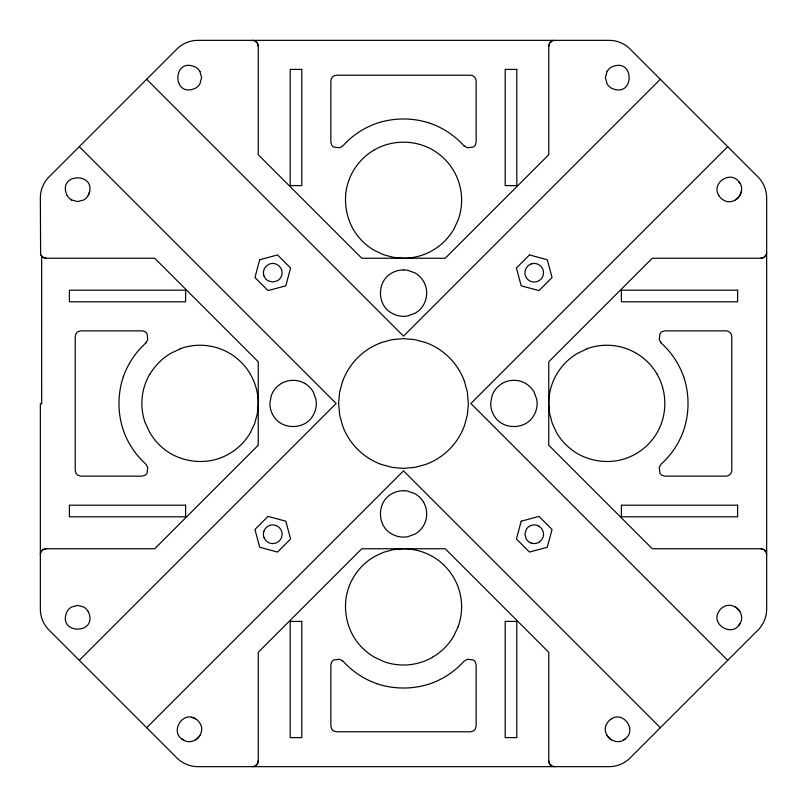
<?xml version="1.0" encoding="UTF-8"?>
<svg xmlns="http://www.w3.org/2000/svg" width="807" height="807" viewBox="0 0 807 807"><rect width="100%" height="100%" fill="white"/><g stroke="black" fill="none" stroke-linecap="round" stroke-linejoin="round"><path stroke-width="1.21" d="M41.682 404.004L41.651 256.101L40.986 255.083M255.083 40.986L257.433 43.185L258.24 46.16L258.24 154.702L361.778 258.24L445.222 258.24L548.76 154.702L548.76 46.16L549.547 43.255L551.917 40.986M551.938 766.025L549.567 763.815L548.76 760.85L548.76 652.298L445.222 548.76L361.778 548.76L258.24 652.298L258.24 760.85L257.433 763.815L255.062 766.025M40.35 554.57C40.279 551.453 43.064 548.73 46.15 548.76L154.702 548.76L258.24 445.222L258.24 361.778L154.702 258.24L46.15 258.24L43.528 257.594L41.651 256.101M766.65 252.43C766.731 255.557 763.926 258.28 760.84 258.24L652.298 258.24L548.76 361.778L548.76 445.222L652.298 548.76L760.84 548.76L763.745 549.547L766.014 551.917M88.205 195.496C99.019 172.002 56.268 172.002 67.082 195.496M718.825 195.496A12.176 12.176 0 0 0 723.294 199.965C734.36 207.157 747.696 191.168 738.698 181.555C730.012 170.065 710.967 183.401 718.795 195.496M258.24 760.85L257.958 762.635A5.891 5.891 0 0 1 254.195 766.398L252.43 766.65M548.76 46.16L549.537 43.255M123.35 376.647C117.519 393.987 117.519 413.002 123.35 430.353A81.255 81.255 0 0 0 145.906 464.136L147.752 467.485L147.066 473.235A5.911 5.911 0 0 1 144.937 475.353L142.022 476.14L81.013 476.14L78.108 475.353A5.911 5.911 0 0 1 75.979 473.235L75.212 470.33L75.212 336.67L75.979 333.765A5.911 5.911 0 0 1 78.108 331.637L81.013 330.86L142.022 330.86L144.937 331.637A5.911 5.911 0 0 1 147.066 333.765L147.752 339.505L145.906 342.864M342.551 381.318L339.626 392.232L338.617 402.996L339.626 414.768L342.551 425.682A64.812 64.812 0 0 0 381.378 464.449M89.658 191.511L89.093 193.609A12.155 12.155 0 0 1 83.746 199.965L77.643 201.599L71.541 199.965M741.371 191.511L739.918 195.496A12.176 12.176 0 0 1 735.459 199.965M195.506 718.795C182.594 710.493 169.5 731.929 182.796 739.585C192.792 746.909 206.703 733.583 199.965 723.254A12.176 12.176 0 0 0 193.599 717.937M607.035 71.541L605.401 77.643L607.035 83.746A12.176 12.176 0 0 0 611.494 88.205C634.998 99.009 634.998 56.268 611.494 67.082A12.176 12.176 0 0 0 607.035 71.571M458.104 626.746L453.827 635.926A58.346 58.346 0 0 1 432.562 657.191M264.03 531.056L264.716 529.594A9.129 9.129 0 0 1 268.126 526.184L269.588 525.498M739.918 623.7C746.515 613.592 733.341 600.489 723.254 607.035A12.176 12.176 0 0 0 718.795 611.494C710.331 624.769 732.675 637.641 739.918 623.7L738.698 625.445M40.986 551.917L41.137 551.685A5.911 5.911 0 0 1 43.245 549.537L46.15 548.76M766.014 255.083L763.745 257.463L760.84 258.24M79.288 660.328L336.146 403.48L79.288 146.662M660.328 79.278L403.52 336.136L146.662 79.288M146.662 727.712L403.52 470.864L660.338 727.712M727.712 146.662L470.885 403.5L727.712 660.328M611.494 718.825A12.176 12.176 0 0 0 607.035 723.294C599.843 734.36 615.822 747.696 625.445 738.698C636.925 730.002 623.599 710.967 611.494 718.795M550.132 42.418L552.583 40.703L554.57 40.35M538.894 542.284L541.356 540.216L542.97 537.412A9.331 9.331 0 0 0 542.97 531.056L541.356 528.252L538.894 526.184M623.7 739.918L625.445 738.698M531.056 264.03C525.771 265.806 523.279 272.655 526.184 277.406A9.129 9.129 0 0 0 529.594 280.806C534.345 283.721 541.194 281.219 542.97 275.944A9.331 9.331 0 0 0 531.016 263.99M531.056 525.498L529.594 526.184A9.129 9.129 0 0 0 526.184 529.594L524.933 534.234L526.184 538.874A9.129 9.129 0 0 0 529.594 542.284L531.056 542.97M281.482 383.365C288.563 379.3 297.642 379.3 304.713 383.365M502.287 383.365C509.358 379.3 518.437 379.3 525.518 383.365M374.438 149.809C392.141 139.651 414.859 139.651 432.562 149.809A58.124 58.124 0 0 1 458.124 220.018L453.827 229.188A58.346 58.346 0 0 1 432.562 250.452A58.215 58.215 0 0 1 403.49 258.25L393.402 257.362L383.618 254.73L374.438 250.452A58.346 58.346 0 0 1 353.173 229.188C346.536 217.355 344.105 203.435 346.274 190.038A58.124 58.124 0 0 1 374.408 149.85M180.254 348.896L171.074 353.173A58.346 58.346 0 0 0 149.809 374.438M586.992 348.896L577.812 353.173A58.346 58.346 0 0 0 556.548 374.438A58.215 58.215 0 0 0 548.75 403.5L549.638 413.588L552.27 423.372L556.548 432.562A58.346 58.346 0 0 0 577.812 453.827C589.645 460.464 603.565 462.895 616.962 460.726A58.195 58.195 0 0 0 657.191 432.552C667.359 414.859 667.349 392.131 657.191 374.438M374.438 556.537L383.618 552.26L393.402 549.638L403.49 548.76A58.215 58.215 0 0 1 432.552 556.548A58.124 58.124 0 0 1 458.124 626.757M381.318 342.551L392.232 339.626L402.996 338.617L414.768 339.626L425.682 342.551A64.812 64.812 0 0 1 464.449 381.378M554.57 766.65L552.775 766.368A5.891 5.891 0 0 1 549.022 762.615L548.76 760.85M252.43 40.35C255.547 40.289 258.28 43.064 258.24 46.16M403.49 269.861L407.535 270.214L415.111 272.968A23.201 23.201 0 0 1 423.635 281.552M403.49 490.666L407.535 491.009L415.111 493.763A23.201 23.201 0 0 1 423.635 502.347M46.15 258.24L44.355 257.947A5.891 5.891 0 0 1 40.602 254.195L40.35 197.634C40.39 190.008 43.507 182.533 48.854 177.096L177.096 48.854C182.533 43.507 190.008 40.39 197.644 40.35L609.356 40.35C616.992 40.39 624.467 43.507 629.904 48.854L758.146 177.096C763.493 182.533 766.61 190.008 766.65 197.634L766.65 609.356C766.61 616.992 763.493 624.467 758.146 629.904L629.904 758.146C624.467 763.493 616.992 766.61 609.356 766.65L197.644 766.65C190.008 766.61 182.533 763.493 177.096 758.146L48.854 629.904C43.507 624.467 40.39 616.992 40.35 609.356L40.35 403.5M760.84 548.76L763.745 549.537M430.353 123.35C413.002 117.519 393.998 117.519 376.647 123.35A81.255 81.255 0 0 0 342.864 145.906L339.505 147.752L333.765 147.066A5.911 5.911 0 0 1 331.637 144.937L330.86 142.032L330.86 81.023C330.82 77.916 333.553 75.142 336.67 75.212L470.33 75.212C473.447 75.142 476.18 77.916 476.14 81.023L476.14 142.032L475.363 144.937A5.911 5.911 0 0 1 473.235 147.066L467.495 147.752L464.136 145.906M376.647 683.65C393.998 689.481 413.002 689.481 430.353 683.65A81.255 81.255 0 0 0 464.136 661.094L467.495 659.248L473.235 659.934A5.911 5.911 0 0 1 475.363 662.063L476.14 664.978L476.14 725.987L475.363 728.892A5.911 5.911 0 0 1 473.235 731.021L470.33 731.788L336.67 731.788L333.765 731.021A5.911 5.911 0 0 1 331.637 728.892L330.86 725.987L330.86 664.978L331.637 662.063A5.911 5.911 0 0 1 333.765 659.934L339.505 659.248L342.864 661.094M381.318 464.449L392.232 467.374L402.996 468.383L414.768 467.374L425.682 464.449A64.812 64.812 0 0 0 464.449 425.672L467.374 414.768L468.383 404.004L467.374 392.232L464.449 381.318M191.511 717.342L193.609 717.907M275.944 525.498L277.406 526.184A9.129 9.129 0 0 1 280.816 529.594L281.502 531.056A9.331 9.331 0 0 1 281.492 537.412L280.816 538.874A9.129 9.129 0 0 1 277.406 542.284L275.944 542.97A9.331 9.331 0 0 1 269.548 543L268.126 542.284A9.129 9.129 0 0 1 264.716 538.874L264.03 537.412M181.555 738.698L183.3 739.918M764.582 550.122L766.297 552.583L766.65 554.57M661.094 342.864L659.248 339.505L659.934 333.765A5.911 5.911 0 0 1 662.063 331.637L664.968 330.86L725.977 330.86C729.084 330.82 731.858 333.553 731.788 336.67L731.788 470.33C731.858 473.447 729.084 476.18 725.977 476.14L664.968 476.14L662.063 475.353A5.911 5.911 0 0 1 659.934 473.235L659.248 467.485L661.094 464.136A81.255 81.255 0 0 0 683.65 430.353C689.481 413.002 689.481 393.987 683.65 376.647M738.698 181.555L739.918 183.3M88.205 611.494C99.019 634.998 56.268 634.998 67.082 611.494A12.176 12.176 0 0 1 71.541 607.035L77.643 605.391L83.746 607.035A12.176 12.176 0 0 1 88.175 611.494M264.03 275.944L264.716 277.406A9.129 9.129 0 0 0 268.126 280.806L272.766 282.067L277.406 280.806A9.129 9.129 0 0 0 280.816 277.406L281.502 275.944A9.331 9.331 0 0 0 280.816 268.106L278.748 265.644L275.944 264.03A9.331 9.331 0 0 0 269.548 263.99L266.784 265.644L264.716 268.106A9.331 9.331 0 0 0 263.96 275.944M423.635 281.482C427.69 288.553 427.69 297.642 423.635 304.713A23.201 23.201 0 0 1 415.111 313.237L407.535 315.991L403.49 316.334A23.201 23.201 0 0 1 391.95 313.227C376.637 305.318 376.647 280.977 391.869 272.968A23.201 23.201 0 0 1 403.55 269.942M423.635 502.287C427.69 509.358 427.69 518.437 423.635 525.518A23.201 23.201 0 0 1 415.111 534.032L407.535 536.786L403.49 537.139A23.201 23.201 0 0 1 391.95 534.032C376.637 526.114 376.647 501.783 391.869 493.763A23.201 23.201 0 0 1 403.55 490.737M145.532 423.372L149.809 432.562A58.346 58.346 0 0 0 171.074 453.827C182.917 460.464 196.827 462.895 210.224 460.726A58.195 58.195 0 0 0 250.452 432.552L254.73 423.372L257.362 413.588L258.24 403.5A58.215 58.215 0 0 0 250.452 374.438M199.965 71.541L201.599 77.643L199.965 83.746A12.176 12.176 0 0 1 195.506 88.205C172.002 99.009 172.002 56.268 195.506 67.082A12.176 12.176 0 0 1 199.965 71.571M432.582 657.231A58.124 58.124 0 0 1 383.638 661.528L374.438 657.191A58.346 58.346 0 0 1 353.173 635.926C346.536 624.083 344.105 610.173 346.274 596.777A58.124 58.124 0 0 1 374.408 556.578M376.758 683.65A81.255 81.255 0 0 1 342.985 661.094M71.611 199.954A12.155 12.155 0 0 1 67.152 195.506M281.502 383.396A23.232 23.232 0 0 0 272.968 391.92L271.263 395.541L269.861 403.5A23.232 23.232 0 0 0 272.978 415.121C280.987 430.343 305.217 430.333 313.237 415.121A23.232 23.232 0 0 0 316.334 403.5L315.991 399.465L313.237 391.879A23.232 23.232 0 0 0 304.703 383.396M342.612 381.378A64.812 64.812 0 0 1 381.378 342.612M430.242 123.35A81.255 81.255 0 0 1 464.015 145.906M586.931 348.735A58.195 58.195 0 0 1 657.211 374.347M661.094 342.975A81.255 81.255 0 0 1 683.65 376.758M538.854 542.314A9.331 9.331 0 0 1 531.026 543M531.026 525.468A9.331 9.331 0 0 1 538.854 526.154M263.96 537.412A9.331 9.331 0 0 1 263.96 531.056M269.548 525.468A9.331 9.331 0 0 1 275.903 525.468M123.35 376.758A81.255 81.255 0 0 1 145.906 342.975M145.371 423.322A58.195 58.195 0 0 1 149.678 374.317M180.193 348.735A58.195 58.195 0 0 1 250.473 374.347M199.965 735.459A12.176 12.176 0 0 1 195.506 739.918M502.307 383.396A23.232 23.232 0 0 0 493.773 391.92L492.058 395.541L490.666 403.5A23.232 23.232 0 0 0 493.773 415.121C501.783 430.343 526.013 430.333 534.032 415.121A23.232 23.232 0 0 0 537.139 403.5L536.786 399.465L534.032 391.879A23.232 23.232 0 0 0 525.498 383.396M735.429 607.035A12.176 12.176 0 0 1 739.888 611.494M611.494 739.918A12.176 12.176 0 0 1 607.035 735.459M259.723 259.723L254.941 277.537L267.995 290.581L285.809 285.809L290.581 267.995L277.537 254.941L259.723 259.723M521.191 521.191L516.419 539.005L529.463 552.059L547.277 547.277L552.059 529.463L539.005 516.409L521.191 521.191M267.995 516.409L254.941 529.463L259.723 547.277L277.537 552.059L290.581 539.005L285.809 521.191L267.995 516.409M529.463 254.941L516.419 267.995L521.191 285.809L539.005 290.581L552.059 277.537L547.277 259.723L529.463 254.941M301.808 69.392L290.187 69.392L290.187 185.61L301.808 185.61L301.808 69.392M516.813 69.392L505.192 69.392L505.192 185.61L516.813 185.61L516.813 69.392M185.6 290.187L69.392 290.187L69.392 301.808L185.6 301.808L185.6 290.187M737.608 290.187L621.39 290.187L621.39 301.808L737.608 301.808L737.608 290.187M185.6 505.192L69.392 505.192L69.392 516.813L185.6 516.813L185.6 505.192M737.608 505.192L621.39 505.192L621.39 516.813L737.608 516.813L737.608 505.192M301.808 621.4L290.187 621.4L290.187 737.608L301.808 737.608L301.808 621.4M516.813 621.4L505.192 621.4L505.192 737.608L516.813 737.608L516.813 621.4"/></g></svg>
